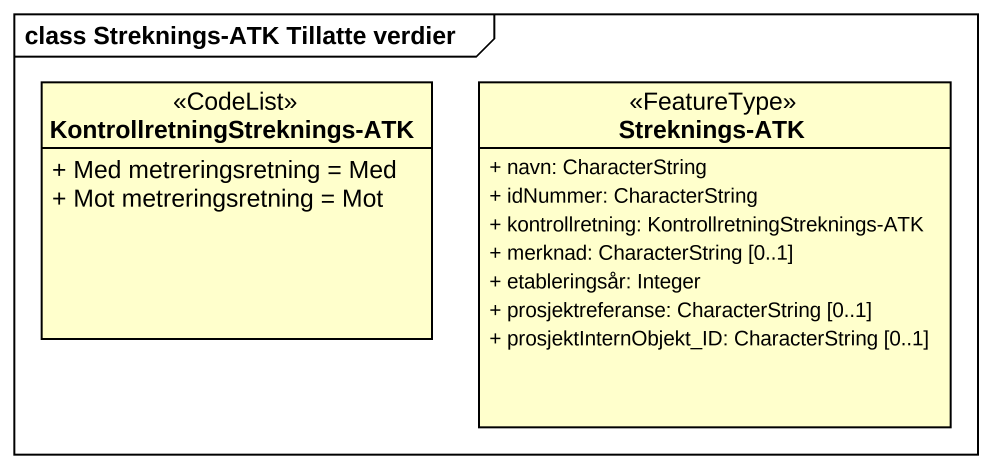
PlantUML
@startuml
mainframe class Streknings-ATK Tillatte verdier
hide circle
hide empty members
skinparam classAttributeIconSize 0
class "KontrollretningStreknings-ATK" as KontrollretningStreknings <<CodeList>> {
  + Med metreringsretning = Med
  + Mot metreringsretning = Mot
}
class "Streknings-ATK" as Streknings_ATK <<FeatureType>> {
  + navn: CharacterString
  + idNummer: CharacterString
  + kontrollretning: KontrollretningStreknings-ATK
  + merknad: CharacterString [0..1]
  + etableringsår: Integer
  + prosjektreferanse: CharacterString [0..1]
  + prosjektInternObjekt_ID: CharacterString [0..1]
}
@enduml
